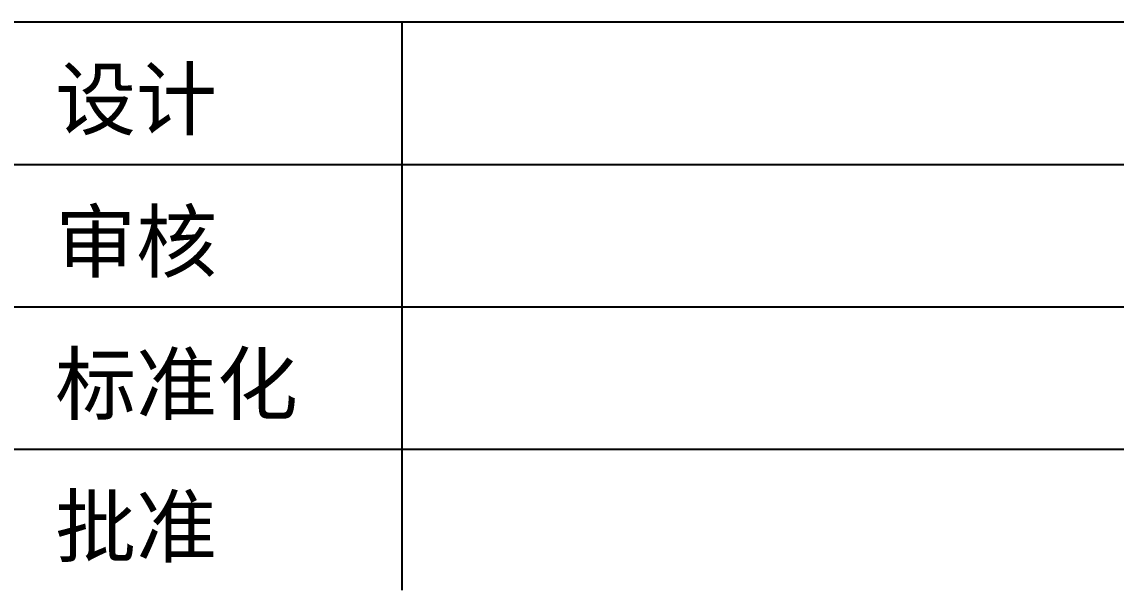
# Model space of a CAD drawing. Header units: millimetres. Extents: x 0 to 87554, y -20854 to 20404.
# Drawn here: x 53069 to 56097, y 1515 to 3087 of the extents above; entities that cross this region are included whole.
import ezdxf
from ezdxf.enums import TextEntityAlignment as Align

# ---------------------------------------------------------------- set-up
doc = ezdxf.new("R2010")
doc.units = ezdxf.units.MM
doc.layers.get('0').update_dxf_attribs({"lineweight": 15})
doc.layers.add('FORM', color=7, linetype='Continuous')
doc.styles.add('KEHUA', font='STFANGSO.TTF')

# ---------------------------------------------------------------- blocks, each defined once
blk = doc.blocks.new('KH01-M017S')
at = {"layer": 'FORM', "color": 8}
for p, q in [((280, 47.00000000000003), (415.0000000000018, 47.00000000000003)), ((367.5000000000018, 47.00000000000003), (367.5000000000018, 23.06992481202906)), ((350.0000000000018, 41.00000000000003), (415.0000000000018, 41.00000000000003)), ((280, 35.00000000000006), (415.0000000000018, 35.00000000000006)), ((280.0000000000001, 29.00000000000006), (415.0000000000019, 29.00000000000006))]:
    blk.add_line(p, q, dxfattribs=at)
at = {"layer": 'FORM', "color": 8, "style": 'KEHUA'}
for s, p in [('设计', (352.8851715931751, 42.50000000000003)), ('审核', (352.8851715931751, 36.50000000000006)), ('标准化', (352.8851715931751, 30.50000000000006)), ('批准', (352.8851715931751, 24.50000000000162))]:
    blk.add_text(s, height=2.499999999998636, dxfattribs=at).set_placement(p)
blk.add_attdef('公司名称', text='', height=2.500000000000227, dxfattribs=at).set_placement((284.9411450150446, 43.94399829216388), align=Align.MIDDLE_LEFT)
at = {"layer": 'FORM', "color": 4, "style": 'KEHUA'}
for tag, height, p in [('设计者', 2.499999999998636, (369.0710813667883, 43.92963204199535)), ('工程名称', 2.500000000000227, (299.9098330083671, 37.58542622076348)), ('审核者', 2.499999999998636, (369.0710813667883, 37.92963204199535)), ('标准化', 2.499999999998636, (369.0710813667883, 31.92963204199538)), ('批准者', 2.499999999998636, (369.0710813667883, 25.92963204199538))]:
    blk.add_attdef(tag, text='', height=height, dxfattribs=at).set_placement(p, align=Align.MIDDLE_LEFT)
for tag, p in [('图纸名称', (299.9098330083671, 30.8197970452907)), ('产品型号', (299.9098330083671, 24.82023084550681)), ('版本', (299.9098330083671, 18.63800741745877)), ('页码', (299.9098330083671, 12.63800741745845))]:
    blk.add_attdef(tag, p, '', height=2.500000000000227, dxfattribs=at)

msp = doc.modelspace()

# ---------------------------------------------------------------- block references
at = {"xscale": 65.67391285754275, "yscale": 65.67391285754275, "zscale": 65.67391285754275}
msp.add_blockref('KH01-M017S', (29985.46184583614, 0), dxfattribs=at)

doc.saveas('drawing.dxf')
